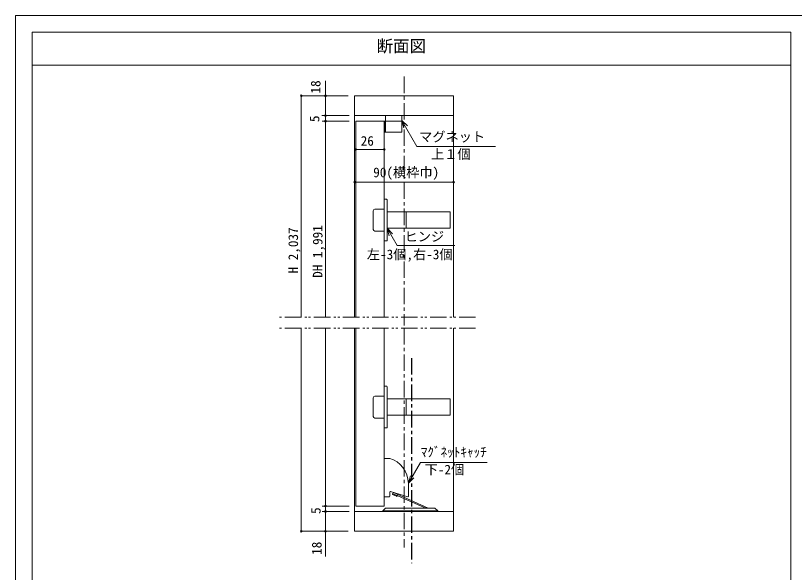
# Model space of a CAD drawing. Units: millimetres on the paper, enlarged 10 times, with parts at other scales. Extents: x -2058 to 1892, y -400 to 2383.
# Drawn here: x -2058 to 303, y 695 to 2383 of the extents above; entities that cross this region are included whole.
import ezdxf
from ezdxf.enums import TextEntityAlignment as Align

# ---------------------------------------------------------------- set-up
doc = ezdxf.new("R2010")
doc.units = ezdxf.units.MM
doc.header["$LTSCALE"] = 10
doc.header["$PDMODE"] = 32
doc.header["$PDSIZE"] = 5
doc.linetypes.add('CHAIN1', pattern=[8, 5, -1, 1, -1])
doc.linetypes.add('DOUBLE_CHAIN1', pattern=[8.8, 5, -1, 0.6, -0.6, 0.6, -1])
doc.layers.add('0-0_0', color=7, linetype='Continuous', lineweight=18)
doc.layers.add('2-0_NOTE$005', color=7, linetype='Continuous', lineweight=18)
doc.layers.add('1-0_H-SYM', color=7, linetype='CHAIN1')
doc.styles.add('ＭＳ ゴシック', font='')
doc.styles.get('ＭＳ ゴシック').set_extended_font_data('MS Gothic')

msp = doc.modelspace()

# ---------------------------------------------------------------- linework, layer by layer
at = {"layer": '0-0_0'}
for p, q in [((-2057.96, -399.69), (-2057.96, 2382.81)), ((-2057.96, 2382.81), (1892.04, 2382.81)), ((-2007.96, 2332.81), (292.04, 2332.81)), ((292.04, 2332.81), (292.04, -124.69)), ((-2007.96, 2232.81), (292.04, 2232.81))]:
    msp.add_line(p, q, dxfattribs=at)
msp.add_lwpolyline([(-2007.96, 2332.81), (-2007.96, -124.69), (292.04, -124.69)], dxfattribs=at)
at = {"layer": '1-0_H-SYM', "color": 4}
msp.add_line((-857.96, 1344.56), (-857.96, 722.82), dxfattribs=at)
at = {"layer": '2-0_NOTE$005', "color": 4, "linetype": 'CHAIN1'}
for p, q in [((-880.35, 2197.65), (-880.35, 1442.98)), ((-880.35, 1435.63), (-880.35, 770.56))]:
    msp.add_line(p, q, dxfattribs=at)
at = {"layer": '2-0_NOTE$005', "color": 4}
for p, q in [((-1118.68, 2184.57), (-1118.68, 2062.98)), ((-1193.68, 2139.65), (-1050.35, 2139.65)), ((-1192.02, 1468.97), (-1192.02, 2139.65)), ((-1047.01, 2079.65), (-1129.29, 2079.65)), ((-1047.01, 2062.98), (-1128.68, 2062.98)), ((-1118.68, 1468.97), (-1118.68, 2062.98)), ((-841.83, 1986.38), (-887.01, 2064.65)), ((-887.01, 2064.65), (-880.98, 2042.11)), ((-887.01, 2064.65), (-870.52, 2048.15)), ((-841.83, 1986.38), (-603.27, 1986.38)), ((-1027.01, 1977.1), (-940.35, 1977.1)), ((-1030.35, 1877.91), (-730.35, 1877.91)), ((-932.01, 1737.98), (-915.52, 1721.48)), ((-901.79, 1685.53), (-726.9, 1685.53)), ((-1192.02, 819.65), (-1192.02, 1435.63)), ((-1118.68, 1435.63), (-1118.68, 743.67)), ((-830.88, 1027.98), (-867.05, 965.33)), ((-830.88, 1027.98), (-628.65, 1027.98)), ((-861.01, 987.87), (-867.05, 965.33)), ((-850.55, 981.83), (-867.05, 965.33)), ((-1047.01, 896.32), (-1128.68, 896.32)), ((-1047.01, 879.65), (-1128.68, 879.65)), ((-1050.35, 819.65), (-1193.68, 819.65))]:
    msp.add_line(p, q, dxfattribs=at)
at = {"layer": '2-0_NOTE$005'}
for p, q in [((-730.35, 2139.65), (-1030.35, 2139.65)), ((-1030.35, 2139.65), (-1030.35, 2082.98)), ((-730.35, 2139.65), (-1030.35, 2139.65)), ((-730.35, 2079.65), (-730.35, 2139.65)), ((-1030.35, 1468.97), (-1030.35, 2082.98)), ((-1030.35, 2079.65), (-730.35, 2079.65)), ((-937.01, 2079.65), (-887.01, 2079.65)), ((-937.01, 2064.65), (-937.01, 2079.65)), ((-887.01, 2064.65), (-887.01, 2079.65)), ((-730.35, 1468.97), (-730.35, 2079.65)), ((-1027.01, 2062.98), (-940.35, 2062.98)), ((-1027.01, 1468.97), (-1027.01, 2062.98)), ((-940.35, 2062.98), (-940.35, 1468.97)), ((-940.35, 2030.48), (-940.35, 2062.15)), ((-939.51, 2062.98), (-937.01, 2062.98)), ((-937.68, 2062.48), (-937.01, 2062.82)), ((-937.68, 2030.15), (-937.68, 2062.48)), ((-937.68, 2059.65), (-937.01, 2059.65)), ((-937.68, 2054.65), (-937.01, 2054.65)), ((-937.01, 2031.32), (-937.01, 2064.65)), ((-935.35, 2062.98), (-888.68, 2062.98)), ((-887.01, 2031.32), (-887.01, 2064.65)), ((-937.68, 2037.98), (-937.01, 2037.98)), ((-937.68, 2032.98), (-937.01, 2032.98)), ((-937.68, 2030.15), (-937.01, 2029.82)), ((-939.51, 2029.65), (-937.01, 2029.65)), ((-937.01, 2029.65), (-937.01, 2029.82)), ((-935.35, 2029.65), (-888.68, 2029.65)), ((-933.68, 1826.32), (-940.35, 1826.32)), ((-940.35, 1826.32), (-940.35, 1699.65)), ((-932.01, 1701.32), (-932.01, 1824.24)), ((-968.68, 1796.32), (-940.35, 1796.32)), ((-973.68, 1791.32), (-973.68, 1734.65)), ((-740.35, 1787.98), (-932.01, 1787.98)), ((-873.68, 1787.98), (-873.68, 1737.98)), ((-740.35, 1787.98), (-740.35, 1737.98)), ((-968.68, 1729.65), (-940.35, 1729.65)), ((-740.35, 1737.98), (-932.01, 1737.98)), ((-933.68, 1699.65), (-940.35, 1699.65)), ((-1030.35, 1435.63), (-1030.35, 819.65)), ((-1027.01, 1435.63), (-1027.01, 896.32)), ((-940.35, 1435.63), (-940.35, 896.32)), ((-730.35, 1435.63), (-730.35, 819.65)), ((-933.68, 1259.66), (-940.35, 1259.66)), ((-940.35, 1259.66), (-940.35, 1132.99)), ((-932.01, 1134.66), (-932.01, 1257.59)), ((-968.68, 1229.66), (-940.35, 1229.66)), ((-973.68, 1224.66), (-973.68, 1167.99)), ((-740.35, 1221.33), (-932.01, 1221.33)), ((-873.68, 1221.33), (-873.68, 1171.33)), ((-740.35, 1221.33), (-740.35, 1171.33)), ((-968.68, 1162.99), (-940.35, 1162.99)), ((-740.35, 1171.33), (-932.01, 1171.33)), ((-933.68, 1132.99), (-940.35, 1132.99)), ((-940.35, 1040.63), (-940.35, 923.96)), ((-923.68, 1040.63), (-940.35, 1040.63)), ((-867.01, 926.19), (-867.01, 964.73)), ((-938.68, 923.96), (-925.35, 923.96)), ((-923.68, 938.4), (-923.68, 925.63)), ((-869.15, 924.59), (-921.54, 940)), ((-916.04, 932.28), (-913.99, 936.84)), ((-915.62, 931.18), (-903.3, 925.65)), ((-815, 889.65), (-913.1, 933.7)), ((-807.01, 889.72), (-912.89, 937.26)), ((-901.52, 927.59), (-902.2, 926.07)), ((-1030.35, 879.65), (-730.35, 879.65)), ((-1027.01, 896.32), (-940.35, 896.32)), ((-937.01, 889.65), (-945.35, 881.32)), ((-778.68, 881.32), (-945.35, 881.32)), ((-945.35, 879.65), (-945.35, 881.32)), ((-778.68, 879.65), (-945.35, 879.65)), ((-937.01, 889.65), (-787.01, 889.65)), ((-787.01, 889.65), (-778.68, 881.32)), ((-778.68, 881.32), (-778.68, 879.65)), ((-730.35, 819.65), (-1030.35, 819.65)), ((-730.35, 819.65), (-1030.35, 819.65))]:
    msp.add_line(p, q, dxfattribs=at)
at = {"layer": '2-0_NOTE$005', "linetype": 'DOUBLE_CHAIN1'}
for p, q in [((-663.68, 1468.97), (-1258.69, 1468.97)), ((-663.68, 1435.63), (-1258.69, 1435.63))]:
    msp.add_line(p, q, dxfattribs=at)
at = {"layer": '2-0_NOTE$005', "color": 4}
msp.add_lwpolyline([(-901.79, 1685.53), (-932.01, 1737.98), (-925.98, 1715.44)], dxfattribs=at)
at = {"layer": '2-0_NOTE$005'}
for centre, radius, start, end in [((-939.51, 2062.15), 0.833, 90, 180), ((-935.35, 2064.65), 1.67, 180, 270), ((-888.68, 2064.65), 1.67, 270, 0), ((-939.51, 2030.48), 0.833, 180, 270), ((-935.35, 2031.32), 1.67, 180, 270), ((-888.68, 2031.32), 1.67, 270, 0), ((-933.68, 1824.65), 1.67, 0, 90), ((-968.68, 1791.32), 5, 90, 180), ((-968.68, 1734.65), 5, 180, 270), ((-933.68, 1701.32), 1.67, 270, 0), ((-933.68, 1257.99), 1.67, 0, 90), ((-968.68, 1224.66), 5, 90, 180), ((-968.68, 1167.99), 5, 180, 270), ((-933.68, 1134.66), 1.67, 270, 0), ((-938.68, 925.63), 1.67, 180, 270), ((-925.35, 925.63), 1.67, 270, 0), ((-922.01, 938.4), 1.67, 73.61046, 180), ((-915.28, 931.94), 0.833, 155.819, 245.819), ((-915.28, 931.94), 0.833, 155.819, 245.819), ((-913.23, 936.5), 0.833, 75.96945, 155.819), ((-913.23, 936.5), 0.833, 65.819, 75.96945), ((-902.96, 926.41), 0.833, 245.819, 335.819), ((-902.28, 927.93), 0.833, 335.819, 65.819), ((-868.68, 926.19), 1.67, 253.61046, 0)]:
    msp.add_arc(centre, radius, start, end, dxfattribs=at)
msp.add_ellipse((-942.65, 959.95), major_axis=(0, 83.33), ratio=0.909091, start_param=4.7698291, end_param=6.0301428, dxfattribs=at)
at = {"layer": '2-0_NOTE$005', "color": 4}
for p in [(-1192.02, 2139.65), (-1118.68, 2139.65), (-1118.68, 2079.65), (-1118.68, 2062.98), (-1027.01, 1977.1), (-940.35, 1977.1), (-1030.35, 1877.91), (-730.35, 1877.91), (-1118.68, 896.32), (-1118.68, 879.65), (-1192.02, 819.65), (-1118.68, 819.65)]:
    msp.add_point(p, dxfattribs=at)

# ---------------------------------------------------------------- texts
at = {"layer": '0-0_0', "style": 'ＭＳ ゴシック'}
msp.add_text('断面図 ', height=36.66, dxfattribs=at).set_placement((-963.96, 2260.98), align=Align.BOTTOM_LEFT)
at = {"layer": '2-0_NOTE$005', "style": 'ＭＳ ゴシック'}
for s, p in [('18', (-1125.11, 2146.58)), ('5', (-1128.51, 2059.98)), ('H 2,037', (-1193.12, 1601.13)), ('DH 1,991', (-1118.94, 1587.84)), ('5', (-1124.68, 872.18)), ('18', (-1121.8, 748.13))]:
    msp.add_text(s, height=29.33, rotation=90, dxfattribs=at).set_placement(p, align=Align.BOTTOM_LEFT)
for s, p in [('マグネット', (-834.9, 1992.17)), ('26', (-1011.94, 1979.59)), ('上１個', (-798.92, 1939.26)), ('90(横枠巾)', (-974.04, 1884.03)), ('ヒンジ', (-879.1, 1689.63)), ('左-3個,右-3個', (-993.24, 1635.48)), ('ﾏｸﾞﾈｯﾄｷｬｯﾁ', (-829.88, 1036.38)), ('下-2個', (-818.07, 983.24))]:
    msp.add_text(s, height=29.33, dxfattribs=at).set_placement(p, align=Align.BOTTOM_LEFT)

doc.saveas('drawing.dxf')
